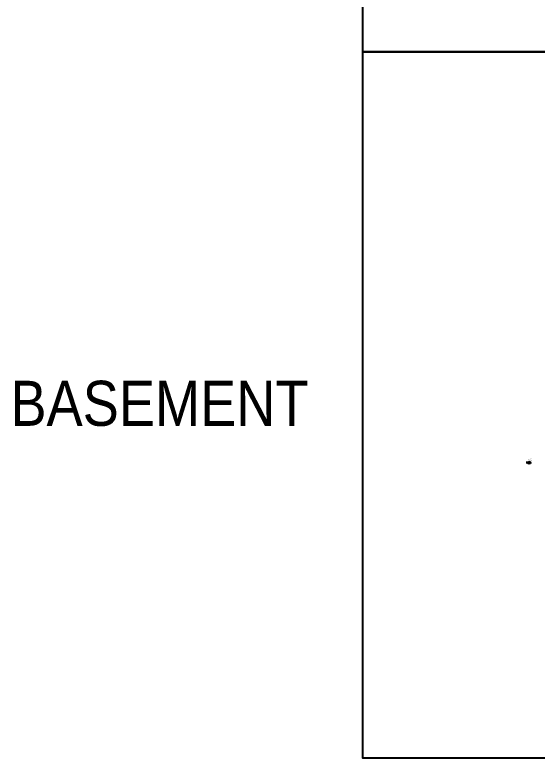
# Model space of a CAD drawing. Header units: inches. Extents: x -4243 to 9462, y -1700 to 6519.
# Drawn here: x 2397 to 3440, y -1700 to -216 of the extents above; entities that cross this region are included whole.
import ezdxf

# ---------------------------------------------------------------- set-up
doc = ezdxf.new("R2010")
doc.units = ezdxf.units.IN
doc.header["$MEASUREMENT"] = 0
doc.layers.add('CORE', color=4, linetype='Continuous', plot=False)
doc.layers.add('CORE TEXT', color=2, linetype='Continuous', plot=False)
doc.layers.add('E_RECP', color=6, linetype='Continuous')
doc.layers.add('E_TAG', color=2, linetype='Continuous')
doc.layers.get('0').off()
doc.layers.get('0').freeze()
doc.styles.add('ARC-TEXT', font='arial.ttf', dxfattribs={"width": 0.86, "height": 4.5})
doc.styles.add('GEC_64', font='arial.ttf', dxfattribs={"height": 6})

# ---------------------------------------------------------------- blocks, each defined once
blk = doc.blocks.new('DUPLEX')
at = {"linetype": 'Continuous', "lineweight": 0}
for p, q in [((-0.183, 0.02), (0, 0.02)), ((-0.184, -0.02), (0, -0.02))]:
    blk.add_line(p, q, dxfattribs=at)
blk.add_circle((-0.125, -0.002), 0.0613, dxfattribs=at)

msp = doc.modelspace()

# ---------------------------------------------------------------- linework, layer by layer
at = {"layer": 'CORE'}
for points in [[(3091.5, 1119.5), (4774.5, 1119.5), (4774.5, -290), (3091.5, -290)], [(3091.5, -290), (4774.5, -290), (4774.5, -1699.5), (3091.5, -1699.5)]]:
    msp.add_lwpolyline(points, close=True, dxfattribs=at)

# ---------------------------------------------------------------- block references
at = {"layer": 'E_RECP', "xscale": 47.99999999999999, "yscale": 47.99999999999999, "zscale": 47.99999999999999, "rotation": 180}
msp.add_blockref('DUPLEX', (3418, -1110.2), dxfattribs=at)

# ---------------------------------------------------------------- texts
at = {"layer": 'CORE TEXT', "insert": (2388.5, -946.5), "char_height": 90, "attachment_point": 1, "style": 'ARC-TEXT'}
msp.add_mtext_dynamic_manual_height_columns('BASEMENT', width=1095.785, gutter_width=22.5, heights=[0], dxfattribs=at)
at = {"layer": 'E_TAG', "style": 'GEC_64'}
msp.add_text('##', height=4.5, dxfattribs=at).set_placement((3422, -1106.2))

doc.saveas('drawing.dxf')
